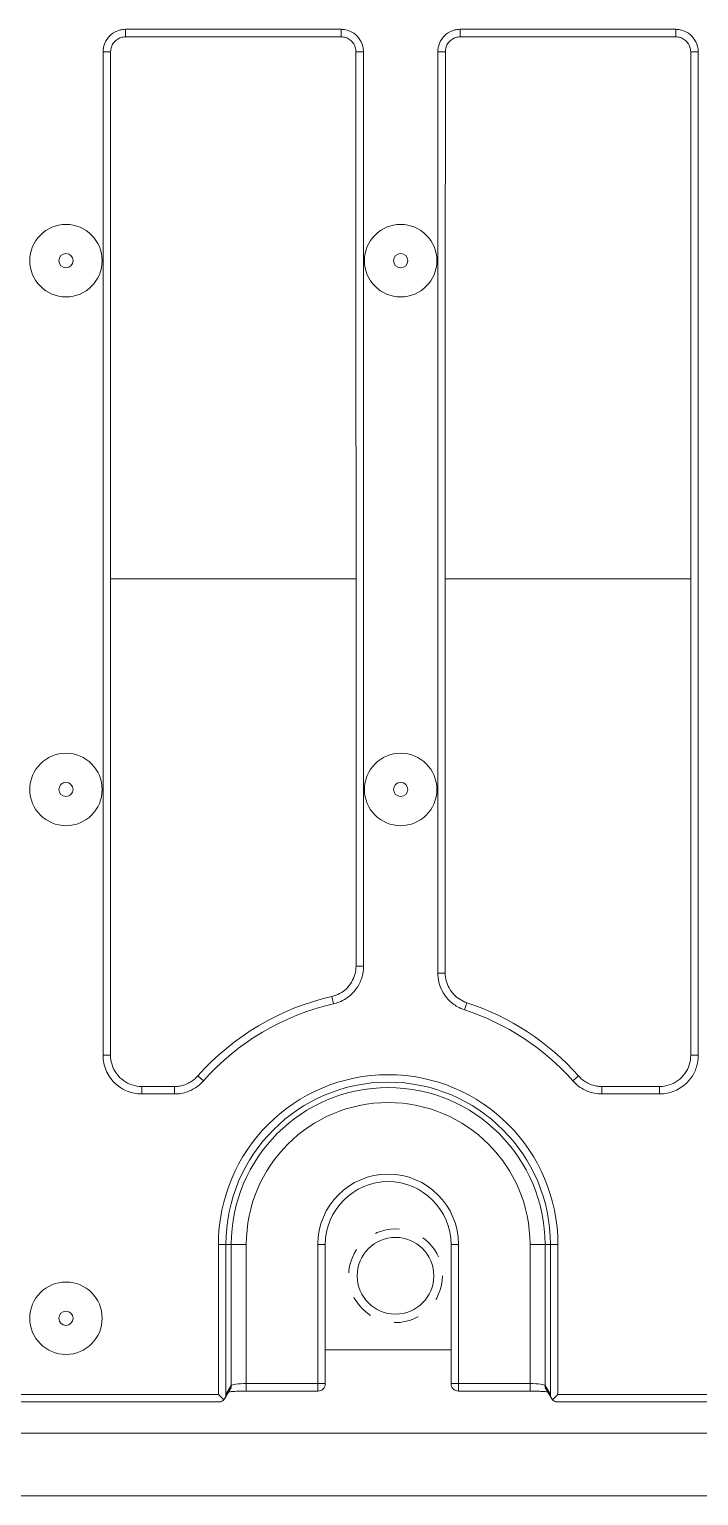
# Model space of a CAD drawing. Header units: inches. Extents: x -14 to 145, y 14 to 58.
# Drawn here: x 112.6 to 115.28, y 44.12 to 49.98 of the extents above; entities that cross this region are included whole.
import ezdxf

# ---------------------------------------------------------------- set-up
doc = ezdxf.new("R2010")
doc.units = ezdxf.units.IN
doc.header["$MEASUREMENT"] = 0
doc.linetypes.add('DASHED', pattern=[0.2067, 0.1654, -0.0413])
for name, color, linetype, lineweight in [('Hidden Narrow (ANSI)', 7, 'DASHED', 25), ('Visible (ANSI)', 7, 'Continuous', 50), ('Visible Narrow (ANSI)', 7, 'Continuous', 35)]:
    doc.layers.add(name, color=color, linetype=linetype, lineweight=lineweight)

msp = doc.modelspace()

# ---------------------------------------------------------------- linework, layer by layer
at = {"layer": 'Hidden Narrow (ANSI)', "lineweight": 0, "ltscale": 0.179413}
msp.add_circle((114.06318, 44.99621), 0.1875, dxfattribs=at)
at = {"layer": 'Visible (ANSI)', "lineweight": 0}
for p, q in [((113.84499, 49.95389), (112.98258, 49.95389)), ((115.18499, 49.95389), (114.32258, 49.95389)), ((113.04712, 45.7536), (113.17825, 45.7536)), ((114.88933, 45.7536), (115.12045, 45.7536)), ((113.78217, 44.56472), (113.78217, 45.12121)), ((114.2854, 45.12121), (114.2854, 44.56472)), ((113.37897, 44.50409), (113.40158, 44.54184)), ((114.66599, 44.54184), (114.6886, 44.50409)), ((94.70901, 44.49121), (113.35856, 44.49121)), ((113.37576, 44.49957), (113.35411, 44.52121)), ((113.46572, 44.53472), (113.75217, 44.53472)), ((114.3154, 44.53472), (114.60185, 44.53472)), ((114.69182, 44.49957), (114.71346, 44.52121)), ((115.98199, 44.49121), (114.70901, 44.49121)), ((140.06318, 44.36621), (44.06318, 44.36621)), ((140.06318, 44.11621), (44.06318, 44.11621))]:
    msp.add_line(p, q, dxfattribs=at)
for centre, radius in [((112.74379, 49.05821), 0.145), ((114.08379, 49.05821), 0.145), ((112.74379, 46.94221), 0.145), ((114.08379, 46.94221), 0.145), ((114.06318, 44.99621), 0.1535), ((112.74379, 44.82621), 0.145)]:
    msp.add_circle(centre, radius, dxfattribs=at)
for centre, radius, start, end in [((114.03379, 45.12121), 1.01769, 102.81286, 138.490356), ((114.03379, 45.12121), 1.01769, 41.509644, 71.983301), ((114.03379, 45.12121), 0.25161, 0, 180), ((113.75217, 44.56472), 0.03, 270, 0), ((114.3154, 44.56472), 0.03, 180, 270)]:
    msp.add_arc(centre, radius, start, end, dxfattribs=at)
for centre, major_axis, start_param, end_param in [((113.35411, 44.52097), (-0.00878, -0.03176), 1.1029639, 1.8156088), ((114.71346, 44.52097), (0.00878, -0.03176), 4.4675765, 5.1802214)]:
    msp.add_ellipse(centre, major_axis=major_axis, ratio=0.9032025, start_param=start_param, end_param=end_param, dxfattribs=at)
for points, knots in [([(112.92267, 49.89395), (112.92267, 49.9002), (112.92367, 49.90654), (112.92755, 49.91849), (112.93043, 49.92414), (112.93784, 49.93433), (112.94231, 49.93879), (112.95251, 49.94618), (112.95817, 49.94905), (112.97008, 49.9529), (112.97634, 49.95389), (112.98258, 49.95389)], [0, 0, 0, 0, 0.07139701, 0.07139701, 0.14279401, 0.14279401, 0.21419102, 0.21419102, 0.28558803, 0.28558803, 0.35698503, 0.35698503, 0.35698503, 0.35698503]), ([(113.84499, 49.95389), (113.85124, 49.95389), (113.85758, 49.95289), (113.86952, 49.949), (113.87517, 49.94612), (113.88535, 49.93871), (113.88981, 49.93424), (113.8972, 49.92404), (113.90007, 49.91838), (113.90392, 49.90646), (113.90491, 49.9002), (113.90491, 49.89395)], [0, 0, 0, 0, 0.07139718, 0.07139718, 0.14279436, 0.14279436, 0.21419154, 0.21419154, 0.28558872, 0.28558872, 0.3569859, 0.3569859, 0.3569859, 0.3569859]), ([(114.26267, 49.89395), (114.26267, 49.9002), (114.26367, 49.90654), (114.26755, 49.91849), (114.27043, 49.92414), (114.27784, 49.93433), (114.28231, 49.93879), (114.29251, 49.94618), (114.29817, 49.94905), (114.31008, 49.9529), (114.31634, 49.95389), (114.32258, 49.95389)], [0, 0, 0, 0, 0.07139701, 0.07139701, 0.14279401, 0.14279401, 0.21419102, 0.21419102, 0.28558803, 0.28558803, 0.35698503, 0.35698503, 0.35698503, 0.35698503]), ([(115.18499, 49.95389), (115.19124, 49.95389), (115.19758, 49.95289), (115.20952, 49.949), (115.21517, 49.94612), (115.22535, 49.93871), (115.22981, 49.93424), (115.2372, 49.92404), (115.24007, 49.91838), (115.24392, 49.90646), (115.24491, 49.9002), (115.24491, 49.89395)], [0, 0, 0, 0, 0.07139718, 0.07139718, 0.14279436, 0.14279436, 0.21419154, 0.21419154, 0.28558872, 0.28558872, 0.3569859, 0.3569859, 0.3569859, 0.3569859]), ([(112.92267, 49.89395), (112.92266, 49.62625), (112.92265, 49.35855), (112.92262, 48.82314), (112.9226, 48.55544), (112.92255, 48.02004), (112.92252, 47.75234), (112.92246, 47.21694), (112.92243, 46.94924), (112.92238, 46.41383), (112.92235, 46.14613), (112.92234, 45.87843)], [-10.1994027, -10.1994027, -10.1994027, -10.1994027, -8.1595222, -8.1595222, -6.1196416, -6.1196416, -4.0797611, -4.0797611, -2.0398805, -2.0398805, 0, 0, 0, 0]), ([(113.90491, 49.89395), (113.90491, 49.65004), (113.90492, 49.40613), (113.90494, 48.91831), (113.90496, 48.67439), (113.905, 48.18657), (113.90503, 47.94266), (113.90508, 47.45484), (113.90511, 47.21093), (113.90517, 46.72311), (113.90519, 46.4792), (113.90521, 46.23529)], [0, 0, 0, 0, 1.8585962, 1.8585962, 3.7171925, 3.7171925, 5.5757887, 5.5757887, 7.434385, 7.434385, 9.2929812, 9.2929812, 9.2929812, 9.2929812]), ([(114.26267, 49.89395), (114.26266, 49.6482), (114.26266, 49.40245), (114.26263, 48.91095), (114.26261, 48.6652), (114.26257, 48.17371), (114.26254, 47.92796), (114.26249, 47.43646), (114.26246, 47.19071), (114.26241, 46.69921), (114.26238, 46.45346), (114.26236, 46.20772)], [-9.3630221, -9.3630221, -9.3630221, -9.3630221, -7.4904177, -7.4904177, -5.6178133, -5.6178133, -3.7452088, -3.7452088, -1.8726044, -1.8726044, 0, 0, 0, 0]), ([(115.24491, 49.89395), (115.24491, 49.62625), (115.24492, 49.35855), (115.24495, 48.82314), (115.24497, 48.55544), (115.24502, 48.02004), (115.24505, 47.75234), (115.24511, 47.21694), (115.24514, 46.94924), (115.2452, 46.41383), (115.24522, 46.14613), (115.24524, 45.87843)], [0, 0, 0, 0, 2.0398805, 2.0398805, 4.0797611, 4.0797611, 6.1196416, 6.1196416, 8.1595222, 8.1595222, 10.1994027, 10.1994027, 10.1994027, 10.1994027]), ([(113.90521, 46.23529), (113.90521, 46.22413), (113.90369, 46.21283), (113.8977, 46.19115), (113.89329, 46.18082), (113.88173, 46.1615), (113.87464, 46.15265), (113.85847, 46.13723), (113.84929, 46.13058), (113.82962, 46.12002), (113.81898, 46.11604), (113.8081, 46.11356)], [0, 0, 0, 0, 0.10542288, 0.10542288, 0.21084577, 0.21084577, 0.31626865, 0.31626865, 0.42169154, 0.42169154, 0.52711442, 0.52711442, 0.52711442, 0.52711442]), ([(114.34855, 46.089), (114.33866, 46.09222), (114.32905, 46.09674), (114.31133, 46.108), (114.30328, 46.11467), (114.28894, 46.12997), (114.28271, 46.13858), (114.27269, 46.15686), (114.26883, 46.16666), (114.26367, 46.18684), (114.26236, 46.19731), (114.26236, 46.20772)], [0, 0, 0, 0, 0.09833947, 0.09833947, 0.19667895, 0.19667895, 0.29501842, 0.29501842, 0.39335789, 0.39335789, 0.49169737, 0.49169737, 0.49169737, 0.49169737]), ([(113.04712, 45.7536), (113.03411, 45.7536), (113.02091, 45.75568), (112.99603, 45.76377), (112.98426, 45.76977), (112.96305, 45.78521), (112.95377, 45.79451), (112.93837, 45.81577), (112.9324, 45.82756), (112.92438, 45.85238), (112.92233, 45.86542), (112.92234, 45.87843)], [0, 0, 0, 0, 0.12291711, 0.12291711, 0.24583422, 0.24583422, 0.36875133, 0.36875133, 0.49166844, 0.49166844, 0.61458555, 0.61458555, 0.61458555, 0.61458555]), ([(115.24524, 45.87843), (115.24524, 45.86542), (115.24316, 45.85221), (115.23507, 45.82732), (115.22908, 45.81556), (115.21365, 45.79434), (115.20435, 45.78505), (115.1831, 45.76964), (115.17131, 45.76367), (115.1465, 45.75565), (115.13346, 45.7536), (115.12045, 45.7536)], [0, 0, 0, 0, 0.12291679, 0.12291679, 0.24583358, 0.24583358, 0.36875037, 0.36875037, 0.49166716, 0.49166716, 0.61458394, 0.61458394, 0.61458394, 0.61458394]), ([(113.27169, 45.79568), (113.26705, 45.79043), (113.26192, 45.78553), (113.25088, 45.77667), (113.24498, 45.7727), (113.23266, 45.76586), (113.22625, 45.76298), (113.21298, 45.75832), (113.20617, 45.75656), (113.19231, 45.75419), (113.18526, 45.7536), (113.17825, 45.7536)], [0, 0, 0, 0, 0.06627671, 0.06627671, 0.13255342, 0.13255342, 0.19883012, 0.19883012, 0.26510683, 0.26510683, 0.33138354, 0.33138354, 0.33138354, 0.33138354]), ([(114.88933, 45.7536), (114.88231, 45.7536), (114.87524, 45.75419), (114.86129, 45.75658), (114.85441, 45.75837), (114.84113, 45.76306), (114.83472, 45.76596), (114.82243, 45.77281), (114.8166, 45.77674), (114.80564, 45.78555), (114.80053, 45.79043), (114.79588, 45.79568)], [0, 0, 0, 0, 0.06627672, 0.06627672, 0.13255344, 0.13255344, 0.19883016, 0.19883016, 0.26510688, 0.26510688, 0.3313836, 0.3313836, 0.3313836, 0.3313836]), ([(113.35856, 44.49121), (113.3587, 44.49121), (113.35885, 44.49122), (113.35961, 44.49125), (113.36031, 44.49132), (113.36257, 44.49167), (113.36427, 44.49209), (113.36935, 44.49406), (113.37285, 44.49628), (113.37576, 44.49957)], [0.584003588, 0.584003588, 0.584003588, 0.584003588, 0.587047207, 0.587047207, 0.598370628, 0.598370628, 0.621017471, 0.621017471, 0.663397938, 0.663397938, 0.663397938, 0.663397938]), ([(113.46572, 44.53472), (113.45659, 44.53472), (113.44733, 44.53459), (113.4302, 44.5341), (113.42208, 44.53374), (113.408, 44.53285), (113.40179, 44.53231), (113.39648, 44.53169), (113.39594, 44.53162), (113.39542, 44.53155)], [0, 0, 0, 0, 0.06962429, 0.06962429, 0.13782969, 0.13782969, 0.20474501, 0.20474501, 0.21261993, 0.21261993, 0.21261993, 0.21261993]), ([(114.67215, 44.53155), (114.66951, 44.53189), (114.66633, 44.53222), (114.65759, 44.53299), (114.6515, 44.53339), (114.63762, 44.53409), (114.62953, 44.53436), (114.61491, 44.53465), (114.60836, 44.53472), (114.60185, 44.53472)], [0.14374709, 0.14374709, 0.14374709, 0.14374709, 0.18374135, 0.18374135, 0.2421295, 0.2421295, 0.30704653, 0.30704653, 0.35663251, 0.35663251, 0.35663251, 0.35663251]), ([(114.69182, 44.49957), (114.69475, 44.49624), (114.69832, 44.49399), (114.70343, 44.49206), (114.7051, 44.49165), (114.70732, 44.49131), (114.708, 44.49125), (114.70874, 44.49121), (114.70888, 44.49121), (114.70901, 44.49121)], [0.488346575, 0.488346575, 0.488346575, 0.488346575, 0.531226699, 0.531226699, 0.553475242, 0.553475242, 0.564599514, 0.564599514, 0.56745422, 0.56745422, 0.56745422, 0.56745422])]:
    msp.add_open_spline(points, degree=3, knots=knots, dxfattribs=at)
at = {"layer": 'Visible Narrow (ANSI)', "lineweight": 0}
for p, q in [((112.98258, 49.98389), (113.84499, 49.98389)), ((112.98258, 49.95389), (112.98258, 49.98389)), ((113.84499, 49.95389), (113.84499, 49.98389)), ((114.32258, 49.98389), (115.18499, 49.98389)), ((114.32258, 49.95389), (114.32258, 49.98389)), ((115.18499, 49.95389), (115.18499, 49.98389)), ((112.92267, 49.89395), (112.89267, 49.89395)), ((113.93491, 49.89395), (113.90491, 49.89395)), ((114.26267, 49.89395), (114.23267, 49.89395)), ((115.27491, 49.89395), (115.24491, 49.89395)), ((113.90505, 47.78477), (112.92253, 47.78477)), ((115.24505, 47.78477), (114.26253, 47.78477)), ((113.90521, 46.23529), (113.93521, 46.23529)), ((114.26236, 46.20772), (114.23236, 46.20772)), ((113.8081, 46.11356), (113.81475, 46.08431)), ((114.34855, 46.089), (114.33927, 46.06047)), ((112.92234, 45.87843), (112.89234, 45.87844)), ((115.24524, 45.87843), (115.27524, 45.87844)), ((113.27169, 45.79568), (113.29416, 45.7758)), ((114.79588, 45.79568), (114.77341, 45.7758)), ((113.04712, 45.7536), (113.04712, 45.7236)), ((113.17825, 45.7236), (113.04712, 45.7236)), ((113.17825, 45.7536), (113.17825, 45.7236)), ((114.88933, 45.7536), (114.88933, 45.7236)), ((115.12045, 45.7236), (114.88933, 45.7236)), ((115.12045, 45.7536), (115.12045, 45.7236)), ((113.35411, 44.52121), (113.35411, 45.12121)), ((113.35411, 45.12121), (113.38407, 45.12121)), ((113.38407, 45.12121), (113.38407, 44.52097)), ((113.38407, 45.12121), (113.40581, 45.12121)), ((113.40581, 45.12121), (113.46572, 45.12121)), ((113.40581, 44.55726), (113.40581, 45.12121)), ((113.46572, 45.12121), (113.46572, 44.56472)), ((113.75217, 45.12121), (113.78217, 45.12121)), ((113.75217, 44.56472), (113.75217, 45.12121)), ((114.3154, 45.12121), (114.2854, 45.12121)), ((114.3154, 45.12121), (114.3154, 44.56472)), ((114.66177, 45.12121), (114.60185, 45.12121)), ((114.60185, 44.56472), (114.60185, 45.12121)), ((114.66177, 45.12121), (114.66177, 44.55726)), ((114.6835, 45.12121), (114.66177, 45.12121)), ((114.71346, 45.12121), (114.6835, 45.12121)), ((114.6835, 44.52097), (114.6835, 45.12121)), ((114.71346, 45.12121), (114.71346, 44.52121)), ((114.2854, 44.70021), (113.78217, 44.70021)), ((113.38407, 44.52097), (113.40581, 44.55726)), ((113.46572, 44.56472), (113.46572, 44.53472)), ((113.46572, 44.56472), (113.75217, 44.56472)), ((113.78217, 44.56472), (113.75217, 44.56472)), ((113.75217, 44.56472), (113.75217, 44.53472)), ((114.3154, 44.56472), (114.2854, 44.56472)), ((114.3154, 44.53472), (114.3154, 44.56472)), ((114.3154, 44.56472), (114.60185, 44.56472)), ((114.60185, 44.56472), (114.60185, 44.53472)), ((114.66177, 44.55726), (114.6835, 44.52097)), ((94.71346, 44.52121), (113.35411, 44.52121)), ((114.71346, 44.52121), (115.97488, 44.52121))]:
    msp.add_line(p, q, dxfattribs=at)
for centre in [(112.74379, 49.05821), (114.08379, 49.05821), (112.74379, 46.94221), (114.08379, 46.94221), (112.74379, 44.82621)]:
    msp.add_circle(centre, 0.02838, dxfattribs=at)
for radius, start, end in [(0.98769, 102.81286, 138.490356), (0.98769, 41.509644, 71.983301), (0.67967, 0, 180), (0.64971, 0, 180), (0.62798, 0, 180), (0.56806, 0, 180), (0.28161, 0, 180)]:
    msp.add_arc((114.03379, 45.12121), radius, start, end, dxfattribs=at)
for centre, major_axis, ratio, start_param, end_param in [((113.37585, 44.55726), (0.02574, -0.01542), 0.9948398, 0, 0.5419848), ((113.46572, 44.55684), (0.06, 0), 0.131233, 1.5707963, 3.0892328), ((114.60185, 44.55684), (0.06, 0), 0.131233, 0.0523599, 1.5707963), ((114.69173, 44.55726), (-0.02574, -0.01542), 0.9948398, 5.7412005, 6.2831853)]:
    msp.add_ellipse(centre, major_axis=major_axis, ratio=ratio, start_param=start_param, end_param=end_param, dxfattribs=at)
for points, knots in [([(112.89267, 49.89395), (112.89267, 49.89976), (112.89324, 49.90562), (112.89619, 49.92059), (112.89942, 49.92942), (112.90962, 49.9478), (112.91723, 49.95683), (112.93655, 49.97233), (112.94859, 49.97823), (112.96823, 49.98303), (112.97542, 49.98389), (112.98258, 49.98389)], [0, 0, 0, 0, 0.04427123, 0.04427123, 0.1151052, 0.1151052, 0.20317467, 0.20317467, 0.30236545, 0.30236545, 0.35698503, 0.35698503, 0.35698503, 0.35698503]), ([(113.84499, 49.98389), (113.85079, 49.98389), (113.85665, 49.98332), (113.87161, 49.98037), (113.88043, 49.97714), (113.8988, 49.96696), (113.90782, 49.95935), (113.92332, 49.94004), (113.92922, 49.92802), (113.93404, 49.90836), (113.93491, 49.90114), (113.93491, 49.89395)], [0, 0, 0, 0, 0.04423505, 0.04423505, 0.11501112, 0.11501112, 0.20301749, 0.20301749, 0.30215547, 0.30215547, 0.3569859, 0.3569859, 0.3569859, 0.3569859]), ([(114.23267, 49.89395), (114.23267, 49.89976), (114.23324, 49.90562), (114.23619, 49.92059), (114.23942, 49.92942), (114.24962, 49.9478), (114.25723, 49.95683), (114.27655, 49.97233), (114.28859, 49.97823), (114.30823, 49.98303), (114.31542, 49.98389), (114.32258, 49.98389)], [0, 0, 0, 0, 0.04427123, 0.04427123, 0.1151052, 0.1151052, 0.20317467, 0.20317467, 0.30236545, 0.30236545, 0.35698503, 0.35698503, 0.35698503, 0.35698503]), ([(115.18499, 49.98389), (115.19079, 49.98389), (115.19665, 49.98332), (115.21161, 49.98037), (115.22043, 49.97714), (115.2388, 49.96696), (115.24782, 49.95935), (115.26332, 49.94004), (115.26922, 49.92802), (115.27404, 49.90836), (115.27491, 49.90114), (115.27491, 49.89395)], [0, 0, 0, 0, 0.04423505, 0.04423505, 0.11501112, 0.11501112, 0.20301749, 0.20301749, 0.30215547, 0.30215547, 0.3569859, 0.3569859, 0.3569859, 0.3569859]), ([(112.89234, 45.87844), (112.89238, 46.54769), (112.89247, 47.21694), (112.89261, 48.55544), (112.89266, 49.2247), (112.89267, 49.89395)], [0, 0, 0, 0, 5.0997014, 5.0997014, 10.1994027, 10.1994027, 10.1994027, 10.1994027]), ([(113.93491, 49.89395), (113.93491, 49.58906), (113.93492, 49.28417), (113.93496, 48.6744), (113.93499, 48.36951), (113.93502, 48.06462), (113.93505, 47.75973), (113.93508, 47.45485), (113.93515, 46.84507), (113.93519, 46.54018), (113.93521, 46.23529)], [0, 0, 0, 0, 2.3232453, 2.3232453, 4.6464906, 4.6464906, 4.6464906, 6.9697359, 6.9697359, 9.2929812, 9.2929812, 9.2929812, 9.2929812]), ([(114.23236, 46.20772), (114.23241, 46.82209), (114.23249, 47.43646), (114.23262, 48.66521), (114.23266, 49.27958), (114.23267, 49.89395)], [0, 0, 0, 0, 4.6815111, 4.6815111, 9.3630221, 9.3630221, 9.3630221, 9.3630221]), ([(115.27491, 49.89395), (115.27491, 49.55932), (115.27492, 49.2247), (115.27497, 48.55544), (115.275, 48.22082), (115.27504, 47.88619), (115.27507, 47.55157), (115.27511, 47.21694), (115.27518, 46.54769), (115.27522, 46.21306), (115.27524, 45.87844)], [0, 0, 0, 0, 2.5498507, 2.5498507, 5.0997014, 5.0997014, 5.0997014, 7.6495521, 7.6495521, 10.1994027, 10.1994027, 10.1994027, 10.1994027]), ([(113.93521, 46.23529), (113.93521, 46.22529), (113.93424, 46.2152), (113.92916, 46.18944), (113.9236, 46.17424), (113.90894, 46.14782), (113.90037, 46.1364), (113.8754, 46.11112), (113.8569, 46.09893), (113.82956, 46.08826), (113.8222, 46.086), (113.81475, 46.08431)], [0, 0, 0, 0, 0.07620995, 0.07620995, 0.19814586, 0.19814586, 0.30454528, 0.30454528, 0.46892315, 0.46892315, 0.52711442, 0.52711442, 0.52711442, 0.52711442]), ([(114.33927, 46.06047), (114.32977, 46.06356), (114.32048, 46.06761), (114.29758, 46.0804), (114.28486, 46.09038), (114.26428, 46.11247), (114.25607, 46.12415), (114.23837, 46.1584), (114.23236, 46.18313), (114.23236, 46.20772)], [0, 0, 0, 0, 0.07613441, 0.07613441, 0.19794948, 0.19794948, 0.30435103, 0.30435103, 0.49169737, 0.49169737, 0.49169737, 0.49169737]), ([(113.04712, 45.7236), (113.03712, 45.7236), (113.02702, 45.72457), (113.00126, 45.72966), (112.98605, 45.73523), (112.95965, 45.74989), (112.94823, 45.75846), (112.92412, 45.78229), (112.91249, 45.79941), (112.89657, 45.83686), (112.89233, 45.85769), (112.89234, 45.87844)], [0, 0, 0, 0, 0.07622853, 0.07622853, 0.19819418, 0.19819418, 0.3045453, 0.3045453, 0.45652708, 0.45652708, 0.61458555, 0.61458555, 0.61458555, 0.61458555]), ([(115.27524, 45.87844), (115.27524, 45.86842), (115.27426, 45.85832), (115.26918, 45.83253), (115.26361, 45.81732), (115.24894, 45.7909), (115.24036, 45.77948), (115.21653, 45.75536), (115.1994, 45.74374), (115.16198, 45.72783), (115.14117, 45.7236), (115.12045, 45.7236)], [0, 0, 0, 0, 0.07628483, 0.07628483, 0.19834055, 0.19834055, 0.30473331, 0.30473331, 0.45671152, 0.45671152, 0.61458394, 0.61458394, 0.61458394, 0.61458394]), ([(113.29416, 45.7758), (113.28754, 45.76832), (113.28013, 45.76142), (113.25928, 45.74552), (113.24503, 45.73782), (113.21334, 45.72661), (113.19577, 45.7236), (113.17825, 45.7236)], [0, 0, 0, 0, 0.07610512, 0.07610512, 0.19787332, 0.19787332, 0.33138354, 0.33138354, 0.33138354, 0.33138354]), ([(114.88933, 45.7236), (114.87934, 45.7236), (114.86926, 45.72457), (114.84354, 45.72965), (114.82833, 45.73522), (114.79893, 45.75151), (114.78503, 45.76268), (114.77341, 45.7758)], [0, 0, 0, 0, 0.07610256, 0.07610256, 0.19786667, 0.19786667, 0.3313836, 0.3313836, 0.3313836, 0.3313836])]:
    msp.add_open_spline(points, degree=3, knots=knots, dxfattribs=at)

doc.saveas('drawing.dxf')
